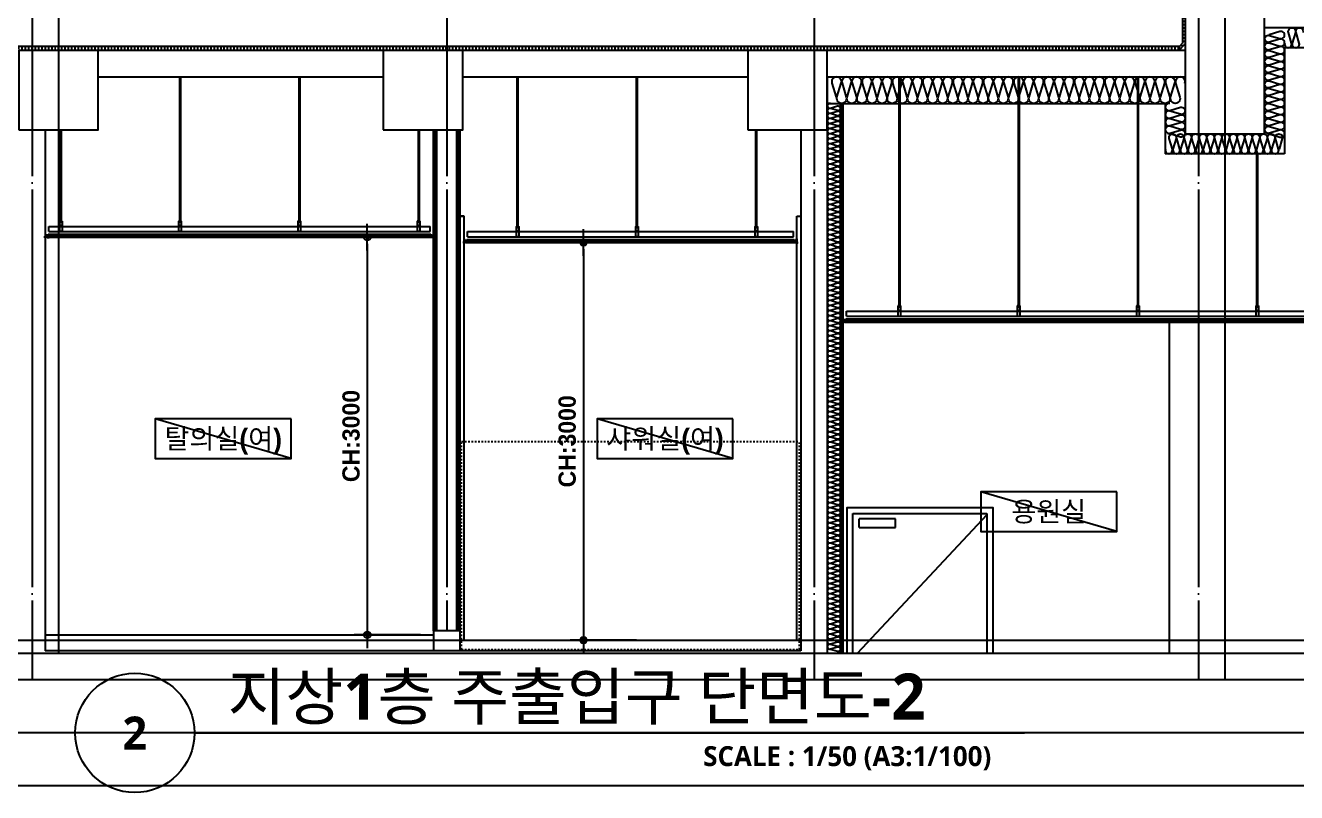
# Model space of a CAD drawing. Header units: millimetres. Extents: x 3106 to 82334, y 1073 to 28529.
# Drawn here: x 61218 to 70808, y 1204 to 6992 of the extents above; entities that cross this region are included whole.
import ezdxf
from ezdxf.enums import TextEntityAlignment as Align

# ---------------------------------------------------------------- set-up
doc = ezdxf.new("R2010")
doc.units = ezdxf.units.MM
doc.header["$LTSCALE"] = 50
for name, pattern in [('CEN', [62, 60, -1, 0, -1]), ('HID', [0.5, 0.25, -0.25]), ('주단면도-1$0$STD_CENTER', [66, 60, -2, 2, -2])]:
    doc.linetypes.add(name, pattern=pattern)
doc.layers.get('Defpoints').update_dxf_attribs({"color": 153})
for name, color, linetype in [('0SYMB', 7, 'Continuous'), ('4ELE', 4, 'Continuous'), ('A-ANNO-DIM', 4, 'Continuous'), ('A-ANNO-TITL', 7, 'Continuous'), ('A-CEN', 1, 'CEN'), ('A-FLOR-INSL', 8, 'Continuous'), ('A-MKXS-TEXT1', 3, 'Continuous'), ('A-WALL-DRY1', 7, 'Continuous'), ('AA-HAT-타일', 8, 'Continuous'), ('AA-XXXX-TXT1', 2, 'Continuous'), ('C', 4, 'Continuous'), ('C02-AA$0$A-FIN-TYP1', 6, 'Continuous'), ('C02-AA$0$A-SECT-CLNG', 6, 'Continuous'), ('C02-AA$0$A-SECT-MATR1', 4, 'Continuous'), ('fin-5', 6, 'Continuous'), ('HAT', 5, 'Continuous'), ('HH', 9, 'Continuous'), ('HID', 7, 'HID'), ('주단면도-1$0$A-FIN-TYP1', 6, 'Continuous'), ('주단면도-1$0$A-ST-AXIS-CEN', 252, '주단면도-1$0$STD_CENTER'), ('주단면도-1$0$A-ST-CONC', 2, 'Continuous')]:
    doc.layers.add(name, color=color, linetype=linetype)
for name, color, linetype, plot in [('A-ANNO-NPLT', 129, 'Continuous', False), ('G(그리드1)', 185, 'Continuous', False), ('G(그리드2)', 235, 'Continuous', False)]:
    doc.layers.add(name, color=color, linetype=linetype, plot=plot)
doc.layers.add('A-XXXX-NPLT', color=144, linetype='Continuous', lineweight=15, plot=False)
doc.styles.add('2020음성 1차', font='나눔고딕Bold.ttf')
doc.styles.add('SH_진천_나눔', font='')
doc.styles.get('SH_진천_나눔').set_extended_font_data('NanumGothic', bold=True)
doc.dimstyles.new('SHP 50내부', dxfattribs={"dimscale": 50, "dimtxt": 2.6, "dimasz": 1, "dimexe": 2, "dimexo": 2, "dimgap": 1, "dimtad": 1, "dimdec": 0, "dimzin": 0, "dimdsep": 46, "dimtxsty": '2020음성 1차', "dimblk": 'DIMDOT', "dimcen": 0.09, "dimclrd": 256, "dimclre": 256, "dimclrt": 3, "dimadec": 0, "dimazin": 1, "dimtfac": 1, "dimtdec": 0, "dimtix": 1, "dimtmove": 2, "dimatfit": 0, "dimldrblk": 'DIMDOT', "dimfxl": 1, "dimtolj": 1, "dimtzin": 0, "dimlwd": -1, "dimlwe": -1, "dimarcsym": 0})

# ---------------------------------------------------------------- blocks, each defined once
blk = doc.blocks.new('*U1080')
at = {"layer": 'A-ANNO-TITL'}
blk.add_line((0, 0), (6262, 0), dxfattribs=at)
blk.add_circle((-450, 0), 450, dxfattribs=at)
at = {"layer": 'AA-XXXX-TXT1', "style": 'SH_진천_나눔'}
blk.add_attdef('DWG.TITLE', (250, 100), '', height=350, dxfattribs=at)
at = {"layer": 'AA-XXXX-TXT1', "color": 7, "style": 'SH_진천_나눔'}
blk.add_attdef('NO1', text='', height=300, dxfattribs=at).set_placement((-450, 0), align=Align.MIDDLE)
at = {"layer": 'AA-XXXX-TXT1', "style": 'SH_진천_나눔'}
blk.add_attdef('SCALE', text='', height=150, dxfattribs=at).set_placement((6012, -100), align=Align.TOP_RIGHT)
blk = doc.blocks.new('DIMDOT')
at = {"color": 0}
blk.add_line((-2, 0), (2, 0), dxfattribs=at)
for radius in [0.5, 0.25]:
    blk.add_circle((0, 0), radius, dxfattribs=at)
blk = doc.blocks.new('*D1238')
at = {"layer": 'A-ANNO-DIM'}
for p, q in [((65824, 5353.9), (65328, 5353.9)), ((65428, 5303.9), (65428, 2403.9)), ((65828.4, 2353.9), (65328, 2353.9))]:
    blk.add_line(p, q, dxfattribs=at)
at = {"layer": 'Defpoints', "color": 0}
for p in [(65924, 5353.9), (65428, 2353.9), (65928.4, 2353.9)]:
    blk.add_point(p, dxfattribs=at)
at = {"layer": 'A-ANNO-DIM', "linetype": 'ByBlock', "xscale": 50, "yscale": 50, "zscale": 50}
for p, rotation in [((65428, 5353.9), 90), ((65428, 2353.9), 270)]:
    blk.add_blockref('DIMDOT', p, dxfattribs=dict(at, rotation=rotation))
at = {"layer": 'A-ANNO-DIM', "color": 3, "insert": (65305.8, 3853.9), "char_height": 130, "attachment_point": 5, "rotation": 90, "style": '2020음성 1차'}
blk.add_mtext('\\A1;CH:3000', dxfattribs=at)
blk = doc.blocks.new('A$C1BF15DB8')
at = {"layer": 'A-ANNO-NPLT'}
for p, q in [((-21, 14, 0), (-21, -10, 0)), ((0, 0, 0), (-31, 0, 0))]:
    blk.add_line(p, q, dxfattribs=at)
at = {"layer": 'C02-AA$0$A-FIN-TYP1'}
blk.add_line((0, 24), (0, 0), dxfattribs=at)
at = {"layer": 'C02-AA$0$A-SECT-CLNG', "color": 8}
blk.add_line((4.4, 44), (4.4, 82), dxfattribs=at)
at = {"layer": 'C02-AA$0$A-SECT-MATR1'}
blk.add_lwpolyline([(-21, 14), (-6, 14), (-6, -1), (9, -1), (9, 0), (-5, 0), (-5, 15), (-20, 15), (-20, 29), (-21, 29)], close=True, dxfattribs=at)
blk = doc.blocks.new('A$C1A1450A5')
at = {"layer": 'C02-AA$0$A-SECT-CLNG', "color": 8}
for p, q in [((-7, 0), (-7, -3)), ((7, 0), (-7, 0)), ((7, 0), (7, -3)), ((10, -3), (-10, -3)), ((-10, -3), (-10, -82.5)), ((10, -6), (-10, -6)), ((10, -36.5), (-10, -36.5)), ((10, -82.5), (-10, -82.5)), ((-7, -9), (-7, -6)), ((7, -9), (-7, -9)), ((-3.5, -14.5), (-3.5, -9)), ((3.5, -14.5), (-3.5, -14.5)), ((3.5, -14.5), (3.5, -9)), ((7, -9), (7, -6)), ((10, -3), (10, -82.5))]:
    blk.add_line(p, q, dxfattribs=at)
blk = doc.blocks.new('*D1333')
at = {"layer": 'A-ANNO-DIM'}
for p, q in [((64193.1, 5393.9), (63697.2, 5393.9)), ((63797.2, 5343.9), (63797.2, 2443.9)), ((64197.5, 2393.9), (63697.2, 2393.9))]:
    blk.add_line(p, q, dxfattribs=at)
at = {"layer": 'Defpoints', "color": 0}
for p in [(64293.1, 5393.9), (63797.2, 2393.9), (64297.5, 2393.9)]:
    blk.add_point(p, dxfattribs=at)
at = {"layer": 'A-ANNO-DIM', "linetype": 'ByBlock', "xscale": 50, "yscale": 50, "zscale": 50}
for p, rotation in [((63797.2, 5393.9), 90), ((63797.2, 2393.9), 270)]:
    blk.add_blockref('DIMDOT', p, dxfattribs=dict(at, rotation=rotation))
at = {"layer": 'A-ANNO-DIM', "color": 3, "insert": (63675, 3893.9), "char_height": 130, "attachment_point": 5, "rotation": 90, "style": '2020음성 1차'}
blk.add_mtext('\\A1;CH:3000', dxfattribs=at)

msp = doc.modelspace()

# ---------------------------------------------------------------- linework, layer by layer
msp.add_line((69848, 4753.9), (69848, 2253.9))
at = {"layer": '0SYMB'}
for points in [[(63222.6, 4024.6), (62197.6, 4024.6), (62197.6, 3724.6), (63222.6, 3724.6)], [(66556, 4024.6), (65531, 4024.6), (65531, 3724.6), (66556, 3724.6)], [(69451.4, 3473.8), (68426.4, 3473.8), (68426.4, 3173.8), (69451.4, 3173.8)]]:
    msp.add_lwpolyline(points, close=True, dxfattribs=at)
at = {"layer": '4ELE', "color": 8}
for p, q in [((67461.5, 2253.9), (67461.5, 3308.9)), ((67461.5, 3308.9), (68471.5, 3308.9)), ((68471.5, 3308.9), (68471.5, 2253.9))]:
    msp.add_line(p, q, dxfattribs=at)
msp.add_lwpolyline([(67416.5, 2253.9), (67416.5, 3353.9), (68516.5, 3353.9), (68516.5, 2253.9)], dxfattribs=at)
at = {"layer": 'A-ANNO-NPLT'}
for p, q in [((61388.5, 5393.9, 0), (61357.5, 5393.9, 0)), ((61367.5, 5407.9, 0), (61367.5, 5383.9, 0)), ((64276.5, 5393.9, 0), (64307.5, 5393.9, 0)), ((64297.5, 5407.9, 0), (64297.5, 5383.9, 0)), ((64548.5, 5353.9), (64517.5, 5353.9)), ((64527.5, 5367.9), (64527.5, 5343.9)), ((67016.5, 5353.9), (67047.5, 5353.9)), ((67037.5, 5367.9), (67037.5, 5343.9)), ((67407.5, 4753.9, 0), (67376.5, 4753.9, 0)), ((67386.5, 4767.9, 0), (67386.5, 4743.9, 0))]:
    msp.add_line(p, q, dxfattribs=at)
at = {"layer": 'A-CEN'}
for p, q in [((61267.5, 11953.9), (61267.5, 2053.9)), ((64397.5, 11953.9), (64397.5, 2423.9)), ((67167.5, 11953.9), (67167.5, 2053.9)), ((70067.5, 11953.9), (70067.5, 2053.9))]:
    msp.add_line(p, q, dxfattribs=at)
at = {"layer": 'A-FLOR-INSL'}
for p, q in [((71267.5, 6823.9), (70717.5, 6823.9)), ((70717.5, 6823.9), (70717.5, 6023.9)), ((67267.5, 6403.9), (69817.5, 6403.9)), ((69817.5, 6403.9), (69817.5, 6023.9)), ((70717.5, 6023.9), (69817.5, 6023.9))]:
    msp.add_line(p, q, dxfattribs=at)
for points in [[(70589.3, 6173.9, -0.124182), (70602.7, 6173.3), (70682.3, 6149.4), (70682.3, 6149.4, 1.34), (70682.3, 6201.9), (70602.7, 6178, -1.34), (70602.7, 6230.5), (70682.3, 6206.6), (70682.3, 6206.6, 1.34), (70682.3, 6259.1), (70602.7, 6235.3, -1.34), (70602.7, 6287.8), (70682.3, 6263.9), (70682.3, 6263.9, 1.34), (70682.3, 6316.4), (70602.7, 6292.5, -1.34), (70602.7, 6345), (70682.3, 6321.1), (70682.3, 6321.1, 1.34), (70682.3, 6373.6), (70602.7, 6349.7, -1.34), (70602.7, 6402.2), (70682.3, 6378.3), (70682.3, 6378.3, 1.34), (70682.3, 6430.8), (70602.7, 6406.9, -1.34), (70602.7, 6459.4), (70682.3, 6435.5), (70682.3, 6435.5, 1.34), (70682.3, 6488), (70602.7, 6464.1, -1.34), (70602.7, 6516.6), (70682.3, 6492.7), (70682.3, 6492.7, 1.34), (70682.3, 6545.2), (70602.7, 6521.3, -1.34), (70602.7, 6573.8), (70682.3, 6549.9), (70682.3, 6549.9, 1.34), (70682.3, 6602.4), (70602.7, 6578.5, -1.34), (70602.7, 6631), (70682.3, 6607.1), (70682.3, 6607.1, 1.34), (70682.3, 6659.6), (70602.7, 6635.7, -1.34), (70602.7, 6688.2), (70682.3, 6664.3), (70682.3, 6664.3, 1.34), (70682.3, 6716.8), (70602.7, 6692.9, -1.34), (70602.7, 6745.4), (70682.3, 6721.5), (70682.3, 6721.5, 1.34), (70682.3, 6774), (70602.7, 6750.1, -1.34), (70602.7, 6802.6), (70682.3, 6778.7), (70682.3, 6778.7, 1.34), (70682.3, 6831.2), (70602.7, 6807.3, -1.34), (70602.7, 6859.8), (70682.3, 6835.9), (70682.3, 6835.9, 1.34), (70682.3, 6888.4), (70602.7, 6864.5, -1.34), (70602.7, 6917), (70682.3, 6893.1), (70682.3, 6893.1, 1.34), (70682.3, 6945.6), (70602.7, 6921.7, -1.34)], [(70718.6, 6859.1, 1.34), (70771.1, 6859.1), (70747.2, 6938.7, -1.34), (70799.7, 6938.7), (70775.8, 6859.1), (70775.8, 6859.1, 1.34), (70828.3, 6859.1), (70804.5, 6938.7, -1.34), (70857, 6938.7)], [(69966, 6557, 1.34), (69896, 6557), (69927.9, 6450.8, -1.34), (69857.9, 6450.8), (69889.7, 6557), (69889.7, 6557, 1.34), (69819.7, 6557), (69851.6, 6450.8, -1.34), (69781.6, 6450.8), (69813.4, 6557), (69813.4, 6557, 1.34), (69743.4, 6557), (69775.3, 6450.8, -1.34), (69705.3, 6450.8), (69737.2, 6557), (69737.2, 6557, 1.34), (69667.2, 6557), (69699, 6450.8, -1.34), (69629, 6450.8), (69660.9, 6557), (69660.9, 6557, 1.34), (69590.9, 6557), (69622.8, 6450.8, -1.34), (69552.8, 6450.8), (69584.6, 6557), (69584.6, 6557, 1.34), (69514.6, 6557), (69546.5, 6450.8, -1.34), (69476.5, 6450.8), (69508.3, 6557), (69508.3, 6557, 1.34), (69438.3, 6557), (69470.2, 6450.8, -1.34), (69400.2, 6450.8), (69432.1, 6557), (69432.1, 6557, 1.34), (69362.1, 6557), (69393.9, 6450.8, -1.34), (69323.9, 6450.8), (69355.8, 6557), (69355.8, 6557, 1.34), (69285.8, 6557), (69317.6, 6450.8, -1.34), (69247.6, 6450.8), (69279.5, 6557), (69279.5, 6557, 1.34), (69209.5, 6557), (69241.4, 6450.8, -1.34), (69171.4, 6450.8), (69203.2, 6557), (69203.2, 6557, 1.34), (69133.2, 6557), (69165.1, 6450.8, -1.34), (69095.1, 6450.8), (69127, 6557), (69127, 6557, 1.34), (69057, 6557), (69088.8, 6450.8, -1.34), (69018.8, 6450.8), (69050.7, 6557), (69050.7, 6557, 1.34), (68980.7, 6557), (69012.5, 6450.8, -1.34), (68942.5, 6450.8), (68974.4, 6557), (68974.4, 6557, 1.34), (68904.4, 6557), (68936.3, 6450.8, -1.34), (68866.3, 6450.8), (68898.1, 6557), (68898.1, 6557, 1.34), (68828.1, 6557), (68860, 6450.8, -1.34), (68790, 6450.8), (68821.8, 6557), (68821.8, 6557, 1.34), (68751.8, 6557), (68783.7, 6450.8, -1.34), (68713.7, 6450.8), (68745.6, 6557), (68745.6, 6557, 1.34), (68675.6, 6557), (68707.4, 6450.8, -1.34), (68637.4, 6450.8), (68669.3, 6557), (68669.3, 6557, 1.34), (68599.3, 6557), (68631.1, 6450.8, -1.34), (68561.1, 6450.8), (68593, 6557), (68593, 6557, 1.34), (68523, 6557), (68554.9, 6450.8, -1.34), (68484.9, 6450.8), (68516.7, 6557), (68516.7, 6557, 1.34), (68446.7, 6557), (68478.6, 6450.8, -1.34), (68408.6, 6450.8), (68440.5, 6557), (68440.5, 6557, 1.34), (68370.5, 6557), (68402.3, 6450.8, -1.34), (68332.3, 6450.8), (68364.2, 6557), (68364.2, 6557, 1.34), (68294.2, 6557), (68326, 6450.8, -1.34), (68256, 6450.8), (68287.9, 6557), (68287.9, 6557, 1.34), (68217.9, 6557), (68249.8, 6450.8, -1.34), (68179.8, 6450.8), (68211.6, 6557), (68211.6, 6557, 1.34), (68141.6, 6557), (68173.5, 6450.8, -1.34), (68103.5, 6450.8), (68135.3, 6557), (68135.3, 6557, 1.34), (68065.3, 6557), (68097.2, 6450.8, -1.34), (68027.2, 6450.8), (68059.1, 6557), (68059.1, 6557, 1.34), (67989.1, 6557), (68020.9, 6450.8, -1.34), (67950.9, 6450.8), (67982.8, 6557), (67982.8, 6557, 1.34), (67912.8, 6557), (67944.7, 6450.8, -1.34), (67874.7, 6450.8), (67906.5, 6557), (67906.5, 6557, 1.34), (67836.5, 6557), (67868.4, 6450.8, -1.34), (67798.4, 6450.8), (67830.2, 6557), (67830.2, 6557, 1.34), (67760.2, 6557), (67792.1, 6450.8, -1.34), (67722.1, 6450.8), (67754, 6557), (67754, 6557, 1.34), (67684, 6557), (67715.8, 6450.8, -1.34), (67645.8, 6450.8), (67677.7, 6557), (67677.7, 6557, 1.34), (67607.7, 6557), (67639.5, 6450.8, -1.34), (67569.5, 6450.8), (67601.4, 6557), (67601.4, 6557, 1.34), (67531.4, 6557), (67563.3, 6450.8, -1.34), (67493.3, 6450.8), (67525.1, 6557), (67525.1, 6557, 1.34), (67455.1, 6557), (67487, 6450.8, -1.34), (67417, 6450.8), (67448.9, 6557), (67448.9, 6557, 1.34), (67378.9, 6557), (67410.7, 6450.8, -1.34), (67340.7, 6450.8), (67372.6, 6557), (67372.6, 6557, 1.34), (67302.6, 6557), (67334.4, 6450.8, -1.34)], [(67291, 6403.1, 1.34), (67291, 6368.1), (67344.1, 6384.1, -1.34), (67344.1, 6349.1), (67291, 6365), (67291, 6365, 1.34), (67291, 6330), (67344.1, 6345.9, -1.34), (67344.1, 6310.9), (67291, 6326.9), (67291, 6326.9, 1.34), (67291, 6291.9), (67344.1, 6307.8, -1.34), (67344.1, 6272.8), (67291, 6288.7), (67291, 6288.7, 1.34), (67291, 6253.7), (67344.1, 6269.7, -1.34), (67344.1, 6234.7), (67291, 6250.6), (67291, 6250.6, 1.34), (67291, 6215.6), (67344.1, 6231.5, -1.34), (67344.1, 6196.5), (67291, 6212.4), (67291, 6212.4, 1.34), (67291, 6177.4), (67344.1, 6193.4, -1.34), (67344.1, 6158.4), (67291, 6174.3), (67291, 6174.3, 1.34), (67291, 6139.3), (67344.1, 6155.2, -1.34), (67344.1, 6120.2), (67291, 6136.2), (67291, 6136.2, 1.34), (67291, 6101.2), (67344.1, 6117.1, -1.34), (67344.1, 6082.1), (67291, 6098), (67291, 6098, 1.34), (67291, 6063), (67344.1, 6079, -1.34), (67344.1, 6044), (67291, 6059.9), (67291, 6059.9, 1.34), (67291, 6024.9), (67344.1, 6040.8, -1.34), (67344.1, 6005.8), (67291, 6021.8), (67291, 6021.8, 1.34), (67291, 5986.8), (67344.1, 6002.7, -1.34), (67344.1, 5967.7), (67291, 5983.6), (67291, 5983.6, 1.34), (67291, 5948.6), (67344.1, 5964.5, -1.34), (67344.1, 5929.5), (67291, 5945.5), (67291, 5945.5, 1.34), (67291, 5910.5), (67344.1, 5926.4, -1.34), (67344.1, 5891.4), (67291, 5907.3), (67291, 5907.3, 1.34), (67291, 5872.3), (67344.1, 5888.3, -1.34), (67344.1, 5853.3), (67291, 5869.2), (67291, 5869.2, 1.34), (67291, 5834.2), (67344.1, 5850.1, -1.34), (67344.1, 5815.1), (67291, 5831.1), (67291, 5831.1, 1.34), (67291, 5796.1), (67344.1, 5812, -1.34), (67344.1, 5777), (67291, 5792.9), (67291, 5792.9, 1.34), (67291, 5757.9), (67344.1, 5773.9, -1.34), (67344.1, 5738.9), (67291, 5754.8), (67291, 5754.8, 1.34), (67291, 5719.8), (67344.1, 5735.7, -1.34), (67344.1, 5700.7), (67291, 5716.6), (67291, 5716.6, 1.34), (67291, 5681.6), (67344.1, 5697.6, -1.34), (67344.1, 5662.6), (67291, 5678.5), (67291, 5678.5, 1.34), (67291, 5643.5), (67344.1, 5659.4, -1.34), (67344.1, 5624.4), (67291, 5640.4), (67291, 5640.4, 1.34), (67291, 5605.4), (67344.1, 5621.3, -1.34), (67344.1, 5586.3), (67291, 5602.2), (67291, 5602.2, 1.34), (67291, 5567.2), (67344.1, 5583.2, -1.34), (67344.1, 5548.2), (67291, 5564.1), (67291, 5564.1, 1.34), (67291, 5529.1), (67344.1, 5545, -1.34), (67344.1, 5510), (67291, 5526), (67291, 5526, 1.34), (67291, 5491), (67344.1, 5506.9, -1.34), (67344.1, 5471.9), (67291, 5487.8), (67291, 5487.8, 1.34), (67291, 5452.8), (67344.1, 5468.7, -1.34), (67344.1, 5433.7), (67291, 5449.7), (67291, 5449.7, 1.34), (67291, 5414.7), (67344.1, 5430.6, -1.34), (67344.1, 5395.6), (67291, 5411.5), (67291, 5411.5, 1.34), (67291, 5376.5), (67344.1, 5392.5, -1.34), (67344.1, 5357.5), (67291, 5373.4), (67291, 5373.4, 1.34), (67291, 5338.4), (67344.1, 5354.3, -1.34), (67344.1, 5319.3), (67291, 5335.3), (67291, 5335.3, 1.34), (67291, 5300.3), (67344.1, 5316.2, -1.34), (67344.1, 5281.2), (67291, 5297.1), (67291, 5297.1, 1.34), (67291, 5262.1), (67344.1, 5278, -1.34), (67344.1, 5243), (67291, 5259), (67291, 5259, 1.34), (67291, 5224), (67344.1, 5239.9, -1.34), (67344.1, 5204.9), (67291, 5220.8), (67291, 5220.8, 1.34), (67291, 5185.8), (67344.1, 5201.8, -1.34), (67344.1, 5166.8), (67291, 5182.7), (67291, 5182.7, 1.34), (67291, 5147.7), (67344.1, 5163.6, -1.34), (67344.1, 5128.6), (67291, 5144.6), (67291, 5144.6, 1.34), (67291, 5109.6), (67344.1, 5125.5, -1.34), (67344.1, 5090.5), (67291, 5106.4), (67291, 5106.4, 1.34), (67291, 5071.4), (67344.1, 5087.4, -1.34), (67344.1, 5052.4), (67291, 5068.3), (67291, 5068.3, 1.34), (67291, 5033.3), (67344.1, 5049.2, -1.34), (67344.1, 5014.2), (67291, 5030.1), (67291, 5030.1, 1.34), (67291, 4995.1), (67344.1, 5011.1, -1.34), (67344.1, 4976.1), (67291, 4992), (67291, 4992, 1.34), (67291, 4957), (67344.1, 4972.9, -1.34), (67344.1, 4937.9), (67291, 4953.9), (67291, 4953.9, 1.34), (67291, 4918.9), (67344.1, 4934.8, -1.34), (67344.1, 4899.8), (67291, 4915.7), (67291, 4915.7, 1.34), (67291, 4880.7), (67344.1, 4896.7, -1.34), (67344.1, 4861.7), (67291, 4877.6), (67291, 4877.6, 1.34), (67291, 4842.6), (67344.1, 4858.5, -1.34), (67344.1, 4823.5), (67291, 4839.5), (67291, 4839.5, 1.34), (67291, 4804.5), (67344.1, 4820.4, -1.34), (67344.1, 4785.4), (67291, 4801.3), (67291, 4801.3, 1.34), (67291, 4766.3), (67344.1, 4782.2, -1.34), (67344.1, 4747.2), (67291, 4763.2), (67291, 4763.2, 1.34), (67291, 4728.2), (67344.1, 4744.1, -1.34), (67344.1, 4709.1), (67291, 4725), (67291, 4725, 1.34), (67291, 4690), (67344.1, 4706, -1.34), (67344.1, 4671), (67291, 4686.9), (67291, 4686.9, 1.34), (67291, 4651.9), (67344.1, 4667.8, -1.34), (67344.1, 4632.8), (67291, 4648.8), (67291, 4648.8, 1.34), (67291, 4613.8), (67344.1, 4629.7, -1.34), (67344.1, 4594.7), (67291, 4610.6), (67291, 4610.6, 1.34), (67291, 4575.6), (67344.1, 4591.6, -1.34), (67344.1, 4556.6), (67291, 4572.5), (67291, 4572.5, 1.34), (67291, 4537.5), (67344.1, 4553.4, -1.34), (67344.1, 4518.4), (67291, 4534.3), (67291, 4534.3, 1.34), (67291, 4499.3), (67344.1, 4515.3, -1.34), (67344.1, 4480.3), (67291, 4496.2), (67291, 4496.2, 1.34), (67291, 4461.2), (67344.1, 4477.1, -1.34), (67344.1, 4442.1), (67291, 4458.1), (67291, 4458.1, 1.34), (67291, 4423.1), (67344.1, 4439, -1.34), (67344.1, 4404), (67291, 4419.9), (67291, 4419.9, 1.34), (67291, 4384.9), (67344.1, 4400.9, -1.34), (67344.1, 4365.9), (67291, 4381.8), (67291, 4381.8, 1.34), (67291, 4346.8), (67344.1, 4362.7, -1.34), (67344.1, 4327.7), (67291, 4343.7), (67291, 4343.7, 1.34), (67291, 4308.7), (67344.1, 4324.6, -1.34), (67344.1, 4289.6), (67291, 4305.5), (67291, 4305.5, 1.34), (67291, 4270.5), (67344.1, 4286.4, -1.34), (67344.1, 4251.4), (67291, 4267.4), (67291, 4267.4, 1.34), (67291, 4232.4), (67344.1, 4248.3, -1.34), (67344.1, 4213.3), (67291, 4229.2), (67291, 4229.2, 1.34), (67291, 4194.2), (67344.1, 4210.2, -1.34), (67344.1, 4175.2), (67291, 4191.1), (67291, 4191.1, 1.34), (67291, 4156.1), (67344.1, 4172, -1.34), (67344.1, 4137), (67291, 4153), (67291, 4153, 1.34), (67291, 4118), (67344.1, 4133.9, -1.34), (67344.1, 4098.9), (67291, 4114.8), (67291, 4114.8, 1.34), (67291, 4079.8), (67344.1, 4095.8, -1.34), (67344.1, 4060.8), (67291, 4076.7), (67291, 4076.7, 1.34), (67291, 4041.7), (67344.1, 4057.6, -1.34), (67344.1, 4022.6), (67291, 4038.5), (67291, 4038.5, 1.34), (67291, 4003.5), (67344.1, 4019.5, -1.34), (67344.1, 3984.5), (67291, 4000.4), (67291, 4000.4, 1.34), (67291, 3965.4), (67344.1, 3981.3, -1.34), (67344.1, 3946.3), (67291, 3962.3), (67291, 3962.3, 1.34), (67291, 3927.3), (67344.1, 3943.2, -1.34), (67344.1, 3908.2), (67291, 3924.1), (67291, 3924.1, 1.34), (67291, 3889.1), (67344.1, 3905.1, -1.34), (67344.1, 3870.1), (67291, 3886), (67291, 3886, 1.34), (67291, 3851), (67344.1, 3866.9, -1.34), (67344.1, 3831.9), (67291, 3847.9), (67291, 3847.9, 1.34), (67291, 3812.9), (67344.1, 3828.8, -1.34), (67344.1, 3793.8), (67291, 3809.7), (67291, 3809.7, 1.34), (67291, 3774.7), (67344.1, 3790.6, -1.34), (67344.1, 3755.6), (67291, 3771.6), (67291, 3771.6, 1.34), (67291, 3736.6), (67344.1, 3752.5, -1.34), (67344.1, 3717.5), (67291, 3733.4), (67291, 3733.4, 1.34), (67291, 3698.4), (67344.1, 3714.4, -1.34), (67344.1, 3679.4), (67291, 3695.3), (67291, 3695.3, 1.34), (67291, 3660.3), (67344.1, 3676.2, -1.34), (67344.1, 3641.2), (67291, 3657.2), (67291, 3657.2, 1.34), (67291, 3622.2), (67344.1, 3638.1, -1.34), (67344.1, 3603.1), (67291, 3619), (67291, 3619, 1.34), (67291, 3584), (67344.1, 3600, -1.34), (67344.1, 3565), (67291, 3580.9), (67291, 3580.9, 1.34), (67291, 3545.9), (67344.1, 3561.8, -1.34), (67344.1, 3526.8), (67291, 3542.7), (67291, 3542.7, 1.34), (67291, 3507.7), (67344.1, 3523.7, -1.34), (67344.1, 3488.7), (67291, 3504.6), (67291, 3504.6, 1.34), (67291, 3469.6), (67344.1, 3485.5, -1.34), (67344.1, 3450.5), (67291, 3466.5), (67291, 3466.5, 1.34), (67291, 3431.5), (67344.1, 3447.4, -1.34), (67344.1, 3412.4), (67291, 3428.3), (67291, 3428.3, 1.34), (67291, 3393.3), (67344.1, 3409.3, -1.34), (67344.1, 3374.3), (67291, 3390.2), (67291, 3390.2, 1.34), (67291, 3355.2), (67344.1, 3371.1, -1.34), (67344.1, 3336.1), (67291, 3352), (67291, 3352, 1.34), (67291, 3317), (67344.1, 3333, -1.34), (67344.1, 3298), (67291, 3313.9), (67291, 3313.9, 1.34), (67291, 3278.9), (67344.1, 3294.8, -1.34), (67344.1, 3259.8), (67291, 3275.8), (67291, 3275.8, 1.34), (67291, 3240.8), (67344.1, 3256.7, -1.34), (67344.1, 3221.7), (67291, 3237.6), (67291, 3237.6, 1.34), (67291, 3202.6), (67344.1, 3218.6, -1.34), (67344.1, 3183.6), (67291, 3199.5), (67291, 3199.5, 1.34), (67291, 3164.5), (67344.1, 3180.4, -1.34), (67344.1, 3145.4), (67291, 3161.4), (67291, 3161.4, 1.34), (67291, 3126.4), (67344.1, 3142.3, -1.34), (67344.1, 3107.3), (67291, 3123.2), (67291, 3123.2, 1.34), (67291, 3088.2), (67344.1, 3104.1, -1.34), (67344.1, 3069.1), (67291, 3085.1), (67291, 3085.1, 1.34), (67291, 3050.1), (67344.1, 3066, -1.34), (67344.1, 3031), (67291, 3046.9), (67291, 3046.9, 1.34), (67291, 3011.9), (67344.1, 3027.9, -1.34), (67344.1, 2992.9), (67291, 3008.8), (67291, 3008.8, 1.34), (67291, 2973.8), (67344.1, 2989.7, -1.34), (67344.1, 2954.7), (67291, 2970.7), (67291, 2970.7, 1.34), (67291, 2935.7), (67344.1, 2951.6, -1.34), (67344.1, 2916.6), (67291, 2932.5), (67291, 2932.5, 1.34), (67291, 2897.5), (67344.1, 2913.5, -1.34), (67344.1, 2878.5), (67291, 2894.4), (67291, 2894.4, 1.34), (67291, 2859.4), (67344.1, 2875.3, -1.34), (67344.1, 2840.3), (67291, 2856.2), (67291, 2856.2, 1.34), (67291, 2821.2), (67344.1, 2837.2, -1.34), (67344.1, 2802.2), (67291, 2818.1), (67291, 2818.1, 1.34), (67291, 2783.1), (67344.1, 2799, -1.34), (67344.1, 2764), (67291, 2780), (67291, 2780, 1.34), (67291, 2745), (67344.1, 2760.9, -1.34), (67344.1, 2725.9), (67291, 2741.8), (67291, 2741.8, 1.34), (67291, 2706.8), (67344.1, 2722.8, -1.34), (67344.1, 2687.8), (67291, 2703.7), (67291, 2703.7, 1.34), (67291, 2668.7), (67344.1, 2684.6, -1.34), (67344.1, 2649.6), (67291, 2665.6), (67291, 2665.6, 1.34), (67291, 2630.6), (67344.1, 2646.5, -1.34), (67344.1, 2611.5), (67291, 2627.4), (67291, 2627.4, 1.34), (67291, 2592.4), (67344.1, 2608.3, -1.34), (67344.1, 2573.3), (67291, 2589.3), (67291, 2589.3, 1.34), (67291, 2554.3), (67344.1, 2570.2, -1.34), (67344.1, 2535.2), (67291, 2551.1), (67291, 2551.1, 1.34), (67291, 2516.1), (67344.1, 2532.1, -1.34), (67344.1, 2497.1), (67291, 2513), (67291, 2513, 1.34), (67291, 2478), (67344.1, 2493.9, -1.34), (67344.1, 2458.9), (67291, 2474.9), (67291, 2474.9, 1.34), (67291, 2439.9), (67344.1, 2455.8, -1.34), (67344.1, 2420.8), (67291, 2436.7), (67291, 2436.7, 1.34), (67291, 2401.7), (67344.1, 2417.7, -1.34), (67344.1, 2382.7), (67291, 2398.6), (67291, 2398.6, 1.34), (67291, 2363.6), (67344.1, 2379.5, -1.34), (67344.1, 2344.5), (67291, 2360.4), (67291, 2360.4, 1.34), (67291, 2325.4), (67344.1, 2341.4, -1.34), (67344.1, 2306.4), (67291, 2322.3), (67291, 2322.3, 1.34), (67291, 2287.3), (67344.1, 2303.2, -1.34), (67344.1, 2268.2), (67291, 2284.2), (67291, 2284.2, 1.34)], [(69852.7, 6402.8, 1.34), (69852.7, 6350.3), (69932.3, 6374.2, -1.34), (69932.3, 6321.7), (69852.7, 6345.6), (69852.7, 6345.6, 1.34), (69852.7, 6293.1), (69932.3, 6316.9, -1.34), (69932.3, 6264.4), (69852.7, 6288.3), (69852.7, 6288.3, 1.34), (69852.7, 6235.8), (69932.3, 6259.7, -1.34), (69932.3, 6207.2), (69852.7, 6231.1), (69852.7, 6231.1, 1.34), (69852.7, 6178.6), (69932.3, 6202.5, -1.34), (69932.3, 6150), (69852.7, 6173.9), (69852.7, 6173.9, 0.146482), (69837, 6173.9)], [(69818.6, 6059.1, 1.34), (69871.1, 6059.1), (69847.2, 6138.7, -1.34), (69899.7, 6138.7), (69875.8, 6059.1), (69875.8, 6059.1, 1.34), (69928.3, 6059.1), (69904.5, 6138.7, -1.34), (69957, 6138.7), (69933.1, 6059.1), (69933.1, 6059.1, 1.34), (69985.6, 6059.1), (69961.7, 6138.7, -1.34), (70014.2, 6138.7), (69990.3, 6059.1), (69990.3, 6059.1, 1.34), (70042.8, 6059.1), (70018.9, 6138.7, -1.34), (70071.4, 6138.7), (70047.5, 6059.1), (70047.5, 6059.1, 1.34), (70100, 6059.1), (70076.1, 6138.7, -1.34), (70128.6, 6138.7), (70104.7, 6059.1), (70104.7, 6059.1, 1.34), (70157.2, 6059.1), (70133.3, 6138.7, -1.34), (70185.8, 6138.7), (70161.9, 6059.1), (70161.9, 6059.1, 1.34), (70214.4, 6059.1), (70190.5, 6138.7, -1.34), (70243, 6138.7), (70219.1, 6059.1), (70219.1, 6059.1, 1.34), (70271.6, 6059.1), (70247.7, 6138.7, -1.34), (70300.2, 6138.7), (70276.3, 6059.1), (70276.3, 6059.1, 1.34), (70328.8, 6059.1), (70304.9, 6138.7, -1.34), (70357.4, 6138.7), (70333.5, 6059.1), (70333.5, 6059.1, 1.34), (70386, 6059.1), (70362.1, 6138.7, -1.34), (70414.6, 6138.7), (70390.7, 6059.1), (70390.7, 6059.1, 1.34), (70443.2, 6059.1), (70419.3, 6138.7, -1.34), (70471.8, 6138.7), (70447.9, 6059.1), (70447.9, 6059.1, 1.34), (70500.4, 6059.1), (70476.5, 6138.7, -1.34), (70529, 6138.7), (70505.1, 6059.1), (70505.1, 6059.1, 1.34), (70557.6, 6059.1), (70533.7, 6138.7, -1.34), (70586.2, 6138.7), (70562.3, 6059.1), (70562.3, 6059.1, 1.34), (70614.8, 6059.1), (70590.9, 6138.7, -1.34), (70643.4, 6138.7), (70619.6, 6059.1), (70619.6, 6059.1, 1.34), (70672.1, 6059.1), (70648.2, 6138.7, -1.34), (70700.7, 6138.7), (70676.8, 6059.1)]]:
    msp.add_lwpolyline(points, format="xyb", dxfattribs=at)
at = {"layer": 'A-WALL-DRY1'}
for p, q in [((67367.5, 2253.9), (67367.5, 6403.9)), ((67377, 2253.9), (67377, 6403.9)), ((67386.5, 2253.9), (67386.5, 6403.9)), ((64297.5, 2423.9), (64297.5, 6203.9)), ((64310, 2423.9), (64310, 6203.9)), ((64322.5, 2423.9), (64322.5, 6203.9)), ((64472.5, 2423.9), (64472.5, 6203.9)), ((64485, 2423.9), (64485, 6203.9)), ((64497.5, 2423.9), (64497.5, 6203.9))]:
    msp.add_line(p, q, dxfattribs=at)
at = {"layer": 'A-XXXX-NPLT'}
for points in [[(69967.5, 6173.9), (70567.5, 6173.9), (70567.5, 7123.9), (69967.5, 7123.9)], [(61167.5, 6203.9), (61767.5, 6203.9), (61767.5, 6803.9), (61167.5, 6803.9)], [(63917.5, 6203.9), (64517.5, 6203.9), (64517.5, 6803.9), (63917.5, 6803.9)], [(66667.5, 6203.9), (67267.5, 6203.9), (67267.5, 6803.9), (66667.5, 6803.9)]]:
    msp.add_lwpolyline(points, close=True, dxfattribs=at)
at = {"layer": 'AA-HAT-타일'}
for p, q in [((64497.5, 5552.9), (64527.5, 5552.9)), ((64527.5, 2353.9), (64527.5, 5553.9)), ((67037.5, 2353.9), (67037.5, 5553.9)), ((67037.5, 5552.9), (67067.5, 5552.9)), ((64527.5, 2353.9), (67037.5, 2353.9))]:
    msp.add_line(p, q, dxfattribs=at)
at = {"layer": 'C', "color": 8}
for p, q in [((67782.5, 3269.7), (67509.3, 3269.7)), ((67509.3, 3203.1), (67509.3, 3269.7)), ((67782.5, 3203.1), (67782.5, 3269.7)), ((67509.3, 3203.1), (67782.5, 3203.1))]:
    msp.add_line(p, q, dxfattribs=at)
at = {"layer": 'C02-AA$0$A-FIN-TYP1'}
for p, q in [((61388.5, 5417.9, 0), (64276.5, 5417.9)), ((61388.5, 5405.9, 0), (64276.5, 5405.9)), ((61388.5, 5393.9, 0), (64276.5, 5393.9)), ((64548.5, 5377.9), (67016.5, 5377.9, 0)), ((64548.5, 5365.9), (67016.5, 5365.9, 0)), ((64548.5, 5353.9), (67016.5, 5353.9, 0)), ((67407.5, 4777.9, 0), (71267.5, 4777.9, 0)), ((67407.5, 4765.9, 0), (71267.5, 4765.9, 0)), ((67407.5, 4753.9, 0), (71267.5, 4753.9, 0))]:
    msp.add_line(p, q, dxfattribs=at)
at = {"layer": 'C02-AA$0$A-SECT-CLNG', "color": 8}
for p, q in [((62380.1, 6603.9), (62380.1, 5518.4)), ((62387.1, 6603.9), (62387.1, 5518.4)), ((63280.1, 6603.9), (63280.1, 5518.4)), ((63287.1, 6603.9), (63287.1, 5518.4)), ((64926.3, 6603.9, 0), (64926.3, 5478.4, 0)), ((64933.3, 6603.9, 0), (64933.3, 5478.4, 0)), ((65826.3, 6603.9, 0), (65826.3, 5478.4, 0)), ((65833.3, 6603.9, 0), (65833.3, 5478.4, 0)), ((67807.1, 6603.9, 0), (67807.1, 4878.4, 0)), ((67814.1, 6603.9, 0), (67814.1, 4878.4, 0)), ((68707.1, 6603.9, 0), (68707.1, 4878.4, 0)), ((68714.1, 6603.9, 0), (68714.1, 4878.4, 0)), ((69607.1, 6603.9, 0), (69607.1, 4878.4, 0)), ((69614.1, 6603.9, 0), (69614.1, 4878.4, 0)), ((61480.1, 6203.9), (61480.1, 5518.4)), ((61487.1, 6203.9), (61487.1, 5518.4)), ((64180.1, 6203.9), (64180.1, 5518.4)), ((64187.1, 6203.9), (64187.1, 5518.4)), ((66726.3, 6203.9, 0), (66726.3, 5478.4, 0)), ((66733.3, 6203.9, 0), (66733.3, 5478.4, 0)), ((70507.1, 6023.9, 0), (70507.1, 4878.4, 0)), ((70514.1, 6023.9, 0), (70514.1, 4878.4, 0)), ((61392.9, 5475.9, 0), (64272.1, 5475.9)), ((61392.9, 5437.9, 0), (64272.1, 5437.9)), ((64552.9, 5435.9), (67012.1, 5435.9, 0)), ((64552.9, 5397.9), (67012.1, 5397.9, 0)), ((67411.9, 4835.9, 0), (71267.5, 4835.9, 0)), ((67411.9, 4797.9, 0), (71267.5, 4797.9, 0))]:
    msp.add_line(p, q, dxfattribs=at)
at = {"layer": 'fin-5'}
msp.add_line((69924.1, 6833.9), (69947.5, 6857.3), dxfattribs=at)
at = {"layer": 'G(그리드1)'}
for points in [[(50167.5, 13953.9), (73267.5, 13953.9), (73267.5, 1253.9), (50167.5, 1253.9)], [(50567.5, 13553.9), (72867.5, 13553.9), (72867.5, 1653.9), (50567.5, 1653.9)], [(50967.5, 13153.9), (72467.5, 13153.9), (72467.5, 2053.9), (50967.5, 2053.9)], [(51367.5, 12753.9), (72067.5, 12753.9), (72067.5, 2053.9), (51367.5, 2053.9)], [(52167.5, 11953.9), (71267.5, 11953.9), (71267.5, 2253.9), (52167.5, 2253.9)], [(52167.5, 11953.9), (71267.5, 11953.9), (71267.5, 2253.9), (52167.5, 2253.9)]]:
    msp.add_lwpolyline(points, close=True, dxfattribs=at)
at = {"layer": 'G(그리드2)'}
for p, q in [((63222.6, 3724.6), (62197.6, 4024.6)), ((66556, 3724.6), (65531, 4024.6)), ((69451.4, 3173.8), (68426.4, 3473.8))]:
    msp.add_line(p, q, dxfattribs=at)
at = {"layer": 'HAT', "color": 8, "linetype": 'HID', "ltscale": 1000}
msp.add_lwpolyline([(68471.5, 3298.9), (67494.2, 2253.9)], dxfattribs=at)
at = {"layer": 'HH'}
msp.add_line((69919.5, 6803.9), (69967.5, 6851.9), dxfattribs=at)
at = {"layer": 'HID', "color": 8}
for p, q in [((69957.5, 7353.9), (69957.5, 6853.2)), ((69923.2, 6818.9), (58758.5, 6818.9)), ((69923.2, 6818.9), (69957.5, 6853.2)), ((64507.5, 2283.9), (64507.5, 3853.9)), ((64507.5, 3853.9), (67057.5, 3853.9)), ((67057.5, 2283.9), (67057.5, 3853.9)), ((64507.5, 2283.9), (67057.5, 2283.9))]:
    msp.add_line(p, q, dxfattribs=at)
at = {"layer": '주단면도-1$0$A-FIN-TYP1'}
for p, q in [((69947.5, 7353.9), (69947.5, 6857.3)), ((69924.1, 6833.9), (58757.6, 6833.9)), ((61367.5, 2393.9), (64297.5, 2393.9))]:
    msp.add_line(p, q, dxfattribs=at)
at = {"layer": '주단면도-1$0$A-ST-AXIS-CEN', "linetype": 'Continuous'}
for p, q in [((61467.5, 11953.9), (61467.5, 2253.9)), ((70267.5, 11953.9), (70267.5, 2053.9)), ((70267.5, 11953.9), (70267.5, 2053.9)), ((64527.5, 5552.9), (64497.5, 5552.9)), ((52167.5, 2353.9), (71267.5, 2353.9))]:
    msp.add_line(p, q, dxfattribs=at)
at = {"layer": '주단면도-1$0$A-ST-CONC'}
for p, q in [((69967.5, 7743.9), (69967.5, 6803.9)), ((69967.5, 7353.9), (69967.5, 6803.9)), ((71267.5, 6973.9), (70567.5, 6973.9)), ((69967.5, 6803.9), (61167.5, 6803.9)), ((61767.5, 6603.9), (63917.5, 6603.9)), ((64517.5, 6603.9), (66667.5, 6603.9)), ((67267.5, 6603.9), (67267.5, 2253.9)), ((67267.5, 6603.9), (69967.5, 6603.9)), ((61367.5, 6203.9), (61367.5, 2273.9)), ((67067.5, 6203.9), (67067.5, 2273.9)), ((67067.5, 2273.9), (61367.5, 2273.9))]:
    msp.add_line(p, q, dxfattribs=at)
for points in [[(69967.5, 6173.9), (70567.5, 6173.9), (70567.5, 7123.9), (69967.5, 7123.9)], [(61167.5, 6203.9), (61767.5, 6203.9), (61767.5, 6803.9), (61167.5, 6803.9)], [(63917.5, 6203.9), (64517.5, 6203.9), (64517.5, 6803.9), (63917.5, 6803.9)], [(66667.5, 6203.9), (67267.5, 6203.9), (67267.5, 6803.9), (66667.5, 6803.9)]]:
    msp.add_lwpolyline(points, close=True, dxfattribs=at)
msp.add_lwpolyline([(64497.5, 2273.9), (64497.5, 2423.9), (64297.5, 2423.9), (64297.5, 2273.9)], dxfattribs=at)

# ---------------------------------------------------------------- block references
ref = msp.add_blockref('*U1080', (62492.8, 1653.9))
ref.add_attrib('SCALE', 'SCALE : 1/50 (A3:1/100)', dxfattribs={"layer": 'A-ANNO-TITL', "height": 150, "style": 'SH_진천_나눔'}).set_placement((68504.8, 1553.9), align=Align.TOP_RIGHT)
ref.add_attrib('DWG.TITLE', '지상1층 주출입구 단면도-2', (62742.8, 1753.9), dxfattribs={"layer": 'A-ANNO-TITL', "height": 347.908, "style": 'SH_진천_나눔'})
ref.add_attrib('NO1', '2', dxfattribs={"layer": 'A-ANNO-TITL', "color": 7, "height": 250, "style": 'SH_진천_나눔'}).set_placement((62042.8, 1653.9), align=Align.MIDDLE)
at = {"layer": 'C02-AA$0$A-SECT-CLNG', "color": 8}
for p in [(61483.6, 5518.4), (62383.6, 5518.4), (63283.6, 5518.4), (64183.6, 5518.4), (64929.8, 5478.4, 0), (65829.8, 5478.4, 0), (66729.8, 5478.4, 0), (67810.6, 4878.4, 0), (68710.6, 4878.4, 0), (69610.6, 4878.4, 0), (70510.6, 4878.4, 0)]:
    msp.add_blockref('A$C1A1450A5', p, dxfattribs=at)
at = {"layer": 'C02-AA$0$A-SECT-MATR1'}
for p in [(61388.5, 5393.9, 0), (64548.5, 5353.9), (67407.5, 4753.9, 0)]:
    msp.add_blockref('A$C1BF15DB8', p, dxfattribs=at)
at = {"layer": 'C02-AA$0$A-SECT-MATR1', "xscale": -1}
for p in [(64276.5, 5393.9), (67016.5, 5353.9, 0)]:
    msp.add_blockref('A$C1BF15DB8', p, dxfattribs=at)

# ---------------------------------------------------------------- texts
at = {"layer": 'A-MKXS-TEXT1', "style": '2020음성 1차'}
for s, p in [('탈의실(여)', (62710.1, 3874.6)), ('샤워실(여)', (66043.5, 3874.6)), ('용원실', (68938.9, 3323.8))]:
    msp.add_text(s, height=150, dxfattribs=at).set_placement(p, align=Align.MIDDLE_CENTER)

# ---------------------------------------------------------------- dimensions: what is measured, and where the dimension line sits
at = {"layer": 'A-ANNO-DIM'}
for base, p1, p2, picture, middle in [((63797.2, 2393.9), (64293.1, 5393.9), (64297.5, 2393.9), '*D1333', (63675, 3893.9)), ((65428, 2353.9), (65924, 5353.9), (65928.4, 2353.9), '*D1238', (65305.8, 3853.9))]:
    dim = msp.add_linear_dim(base=base, p1=p1, p2=p2, angle=90, text='CH:<>', dimstyle='SHP 50내부', override={"dimtxsty": '2020음성 1차', "dimldrblk": 'DIMDOT'}, dxfattribs=at)
    dim.commit()
    dim.dimension.update_dxf_attribs({"geometry": picture, "text_midpoint": middle})

doc.saveas('drawing.dxf')
